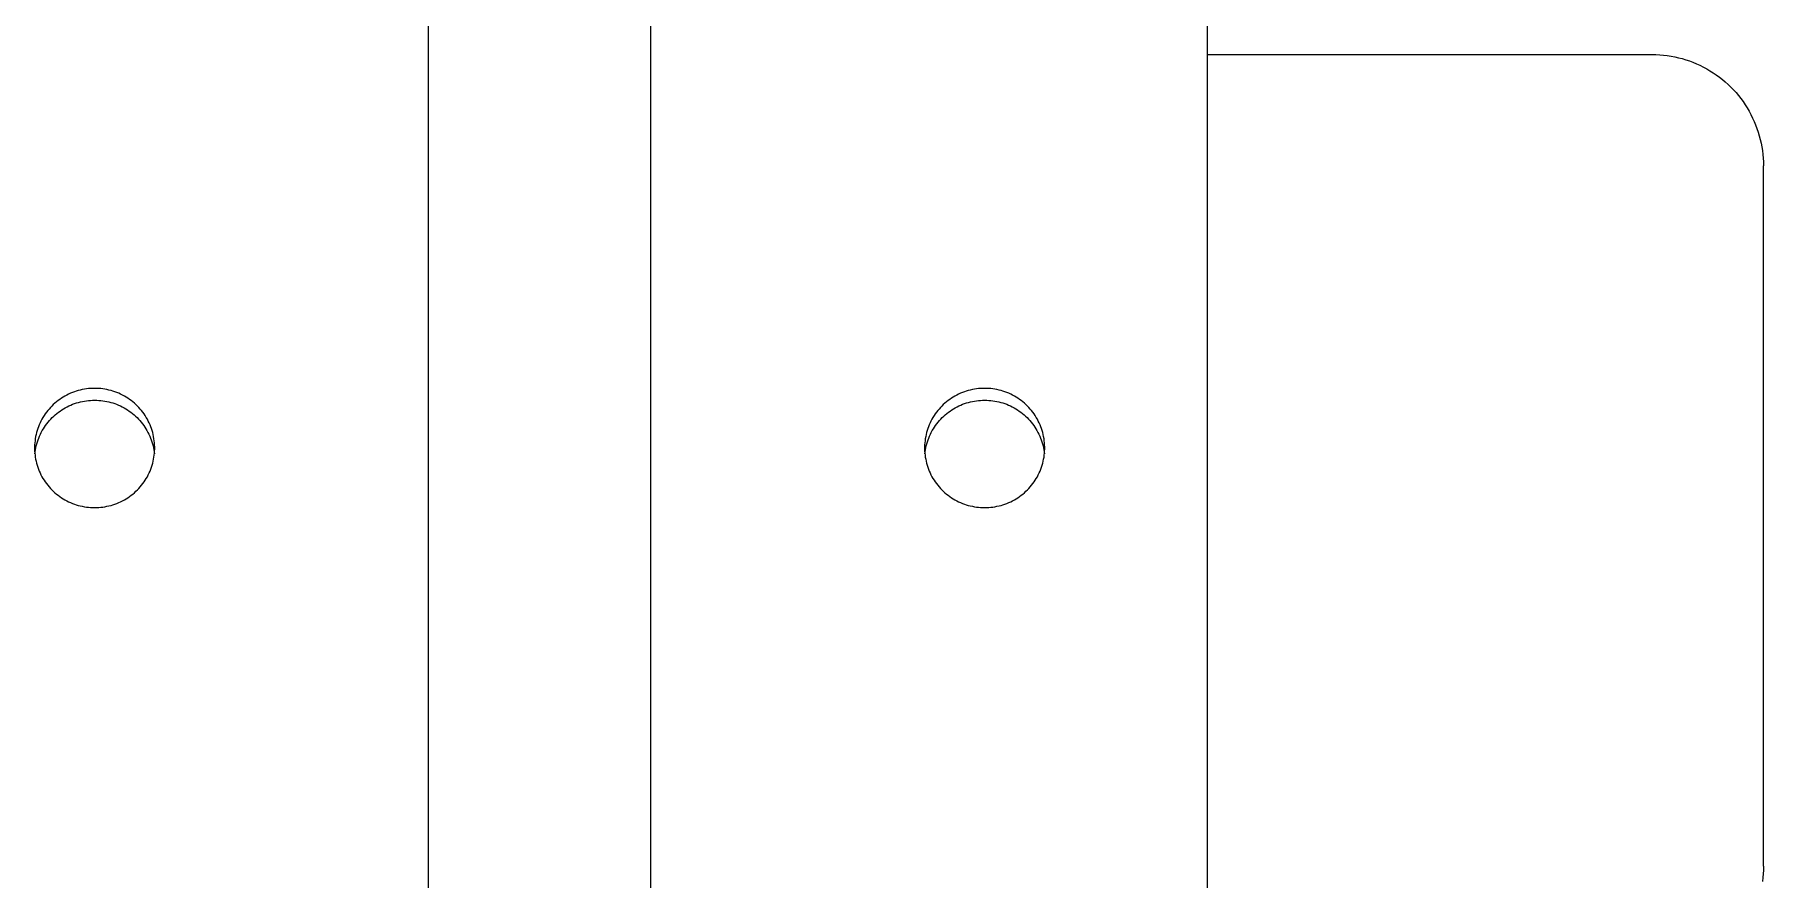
# Model space of a CAD drawing. Header units: millimetres. Extents: x -80 to 4518, y -398 to 2524.
# Drawn here: x 1619 to 1696.7, y 1583.4 to 1621.4 of the extents above; entities that cross this region are included whole.
import ezdxf

# ---------------------------------------------------------------- set-up
doc = ezdxf.new("R2010")
doc.units = ezdxf.units.MM
doc.layers.add('ZANO_R', color=7, linetype='Continuous', lineweight=0)

msp = doc.modelspace()

# ---------------------------------------------------------------- linework, layer by layer
at = {"layer": 'ZANO_R'}
for p, q in [((1671.676, 1779.187), (1671.676, 1421.527)), ((1636.676, 1455.86), (1636.676, 1710.12)), ((1646.676, 1455.86), (1646.676, 1710.12)), ((1671.676, 1620.482), (1691.676, 1620.482)), ((1691.676, 1620.482), (1691.847, 1620.479)), ((1691.847, 1620.479), (1692.017, 1620.47)), ((1692.017, 1620.47), (1692.187, 1620.456)), ((1692.187, 1620.456), (1692.357, 1620.435)), ((1692.357, 1620.435), (1692.525, 1620.409)), ((1692.525, 1620.409), (1692.693, 1620.377)), ((1692.693, 1620.377), (1692.86, 1620.34)), ((1692.86, 1620.34), (1693.025, 1620.296)), ((1693.025, 1620.296), (1693.188, 1620.248)), ((1693.188, 1620.248), (1693.35, 1620.193)), ((1693.35, 1620.193), (1693.51, 1620.133)), ((1693.51, 1620.133), (1693.668, 1620.068)), ((1693.668, 1620.068), (1693.823, 1619.997)), ((1693.823, 1619.997), (1693.976, 1619.921)), ((1693.976, 1619.921), (1694.126, 1619.84)), ((1694.126, 1619.84), (1694.274, 1619.754)), ((1694.274, 1619.754), (1694.418, 1619.663)), ((1694.418, 1619.663), (1694.559, 1619.567)), ((1694.559, 1619.567), (1694.697, 1619.466)), ((1694.697, 1619.466), (1694.831, 1619.36)), ((1694.831, 1619.36), (1694.962, 1619.25)), ((1694.962, 1619.25), (1695.089, 1619.136)), ((1695.089, 1619.136), (1695.211, 1619.017)), ((1695.211, 1619.017), (1695.33, 1618.895)), ((1695.33, 1618.895), (1695.444, 1618.768)), ((1695.444, 1618.768), (1695.554, 1618.637)), ((1695.554, 1618.637), (1695.66, 1618.503)), ((1695.66, 1618.503), (1695.761, 1618.365)), ((1695.761, 1618.365), (1695.857, 1618.224)), ((1695.857, 1618.224), (1695.948, 1618.08)), ((1695.948, 1618.08), (1696.034, 1617.932)), ((1696.034, 1617.932), (1696.115, 1617.782)), ((1696.115, 1617.782), (1696.191, 1617.629)), ((1696.191, 1617.629), (1696.262, 1617.474)), ((1696.262, 1617.474), (1696.327, 1617.316)), ((1696.327, 1617.316), (1696.387, 1617.156)), ((1696.387, 1617.156), (1696.442, 1616.994)), ((1696.442, 1616.994), (1696.49, 1616.831)), ((1696.49, 1616.831), (1696.534, 1616.666)), ((1696.534, 1616.666), (1696.571, 1616.499)), ((1696.571, 1616.499), (1696.603, 1616.331)), ((1696.603, 1616.331), (1696.629, 1616.163)), ((1696.629, 1616.163), (1696.65, 1615.993)), ((1696.65, 1615.993), (1696.664, 1615.823)), ((1696.664, 1615.823), (1696.673, 1615.653)), ((1696.673, 1615.653), (1696.676, 1615.482)), ((1696.676, 1587.73), (1696.676, 1615.482)), ((1620.677, 1605.295), (1620.591, 1605.26)), ((1620.764, 1605.327), (1620.677, 1605.295)), ((1620.852, 1605.357), (1620.764, 1605.327)), ((1620.941, 1605.383), (1620.852, 1605.357)), ((1621.031, 1605.406), (1620.941, 1605.383)), ((1621.122, 1605.426), (1621.031, 1605.406)), ((1621.213, 1605.443), (1621.122, 1605.426)), ((1621.305, 1605.457), (1621.213, 1605.443)), ((1621.398, 1605.467), (1621.305, 1605.457)), ((1621.49, 1605.474), (1621.398, 1605.467)), ((1621.583, 1605.478), (1621.49, 1605.474)), ((1621.676, 1605.479), (1621.583, 1605.478)), ((1621.769, 1605.478), (1621.676, 1605.479)), ((1621.862, 1605.474), (1621.769, 1605.478)), ((1621.954, 1605.467), (1621.862, 1605.474)), ((1622.047, 1605.457), (1621.954, 1605.467)), ((1622.138, 1605.443), (1622.047, 1605.457)), ((1622.23, 1605.426), (1622.138, 1605.443)), ((1622.321, 1605.406), (1622.23, 1605.426)), ((1622.411, 1605.383), (1622.321, 1605.406)), ((1622.5, 1605.357), (1622.411, 1605.383)), ((1622.588, 1605.327), (1622.5, 1605.357)), ((1622.675, 1605.295), (1622.588, 1605.327)), ((1622.761, 1605.26), (1622.675, 1605.295)), ((1660.677, 1605.295), (1660.591, 1605.26)), ((1660.764, 1605.327), (1660.677, 1605.295)), ((1660.852, 1605.357), (1660.764, 1605.327)), ((1660.941, 1605.383), (1660.852, 1605.357)), ((1661.031, 1605.406), (1660.941, 1605.383)), ((1661.122, 1605.426), (1661.031, 1605.406)), ((1661.213, 1605.443), (1661.122, 1605.426)), ((1661.305, 1605.457), (1661.213, 1605.443)), ((1661.398, 1605.467), (1661.305, 1605.457)), ((1661.49, 1605.474), (1661.398, 1605.467)), ((1661.583, 1605.478), (1661.49, 1605.474)), ((1661.676, 1605.479), (1661.583, 1605.478)), ((1661.769, 1605.478), (1661.676, 1605.479)), ((1661.862, 1605.474), (1661.769, 1605.478)), ((1661.954, 1605.467), (1661.862, 1605.474)), ((1662.047, 1605.457), (1661.954, 1605.467)), ((1662.138, 1605.443), (1662.047, 1605.457)), ((1662.23, 1605.426), (1662.138, 1605.443)), ((1662.321, 1605.406), (1662.23, 1605.426)), ((1662.411, 1605.383), (1662.321, 1605.406)), ((1662.5, 1605.357), (1662.411, 1605.383)), ((1662.588, 1605.327), (1662.5, 1605.357)), ((1662.675, 1605.295), (1662.588, 1605.327)), ((1662.761, 1605.26), (1662.675, 1605.295)), ((1619.626, 1604.551), (1619.566, 1604.48)), ((1619.687, 1604.62), (1619.626, 1604.551)), ((1619.752, 1604.687), (1619.687, 1604.62)), ((1619.818, 1604.752), (1619.752, 1604.687)), ((1619.887, 1604.815), (1619.818, 1604.752)), ((1619.958, 1604.875), (1619.887, 1604.815)), ((1620.031, 1604.932), (1619.958, 1604.875)), ((1620.106, 1604.987), (1620.031, 1604.932)), ((1620.182, 1605.04), (1620.106, 1604.987)), ((1620.121, 1604.459), (1620.197, 1604.511)), ((1620.261, 1605.089), (1620.182, 1605.04)), ((1620.197, 1604.511), (1620.275, 1604.56)), ((1620.341, 1605.136), (1620.261, 1605.089)), ((1620.275, 1604.56), (1620.354, 1604.606)), ((1620.423, 1605.18), (1620.341, 1605.136)), ((1620.354, 1604.606), (1620.435, 1604.649)), ((1620.506, 1605.221), (1620.423, 1605.18)), ((1620.435, 1604.649), (1620.518, 1604.69)), ((1620.591, 1605.26), (1620.506, 1605.221)), ((1620.518, 1604.69), (1620.602, 1604.728)), ((1620.602, 1604.728), (1620.687, 1604.763)), ((1620.687, 1604.763), (1620.773, 1604.795)), ((1620.773, 1604.795), (1620.86, 1604.824)), ((1620.86, 1604.824), (1620.949, 1604.85)), ((1620.949, 1604.85), (1621.038, 1604.873)), ((1621.038, 1604.873), (1621.128, 1604.893)), ((1621.128, 1604.893), (1621.218, 1604.91)), ((1621.218, 1604.91), (1621.309, 1604.923)), ((1621.309, 1604.923), (1621.4, 1604.934)), ((1621.4, 1604.934), (1621.492, 1604.941)), ((1621.492, 1604.941), (1621.584, 1604.946)), ((1621.584, 1604.946), (1621.676, 1604.947)), ((1621.676, 1604.947), (1621.768, 1604.946)), ((1621.768, 1604.946), (1621.86, 1604.941)), ((1621.86, 1604.941), (1621.951, 1604.934)), ((1621.951, 1604.934), (1622.043, 1604.923)), ((1622.043, 1604.923), (1622.134, 1604.91)), ((1622.134, 1604.91), (1622.224, 1604.893)), ((1622.224, 1604.893), (1622.314, 1604.873)), ((1622.314, 1604.873), (1622.403, 1604.85)), ((1622.403, 1604.85), (1622.491, 1604.824)), ((1622.491, 1604.824), (1622.579, 1604.795)), ((1622.579, 1604.795), (1622.665, 1604.763)), ((1622.665, 1604.763), (1622.75, 1604.728)), ((1622.75, 1604.728), (1622.834, 1604.69)), ((1622.845, 1605.221), (1622.761, 1605.26)), ((1622.834, 1604.69), (1622.916, 1604.649)), ((1622.929, 1605.18), (1622.845, 1605.221)), ((1622.916, 1604.649), (1622.997, 1604.606)), ((1623.011, 1605.136), (1622.929, 1605.18)), ((1622.997, 1604.606), (1623.077, 1604.56)), ((1623.091, 1605.089), (1623.011, 1605.136)), ((1623.077, 1604.56), (1623.155, 1604.511)), ((1623.169, 1605.04), (1623.091, 1605.089)), ((1623.155, 1604.511), (1623.231, 1604.459)), ((1623.246, 1604.987), (1623.169, 1605.04)), ((1623.321, 1604.932), (1623.246, 1604.987)), ((1623.394, 1604.875), (1623.321, 1604.932)), ((1623.465, 1604.815), (1623.394, 1604.875)), ((1623.533, 1604.752), (1623.465, 1604.815)), ((1623.6, 1604.687), (1623.533, 1604.752)), ((1623.664, 1604.62), (1623.6, 1604.687)), ((1623.726, 1604.551), (1623.664, 1604.62)), ((1623.786, 1604.48), (1623.726, 1604.551)), ((1659.626, 1604.551), (1659.566, 1604.48)), ((1659.687, 1604.62), (1659.626, 1604.551)), ((1659.752, 1604.687), (1659.687, 1604.62)), ((1659.818, 1604.752), (1659.752, 1604.687)), ((1659.887, 1604.815), (1659.818, 1604.752)), ((1659.958, 1604.875), (1659.887, 1604.815)), ((1660.031, 1604.932), (1659.958, 1604.875)), ((1660.106, 1604.987), (1660.031, 1604.932)), ((1660.182, 1605.04), (1660.106, 1604.987)), ((1660.121, 1604.459), (1660.197, 1604.511)), ((1660.261, 1605.089), (1660.182, 1605.04)), ((1660.197, 1604.511), (1660.275, 1604.56)), ((1660.341, 1605.136), (1660.261, 1605.089)), ((1660.275, 1604.56), (1660.354, 1604.606)), ((1660.423, 1605.18), (1660.341, 1605.136)), ((1660.354, 1604.606), (1660.435, 1604.649)), ((1660.506, 1605.221), (1660.423, 1605.18)), ((1660.435, 1604.649), (1660.518, 1604.69)), ((1660.591, 1605.26), (1660.506, 1605.221)), ((1660.518, 1604.69), (1660.602, 1604.728)), ((1660.602, 1604.728), (1660.687, 1604.763)), ((1660.687, 1604.763), (1660.773, 1604.795)), ((1660.773, 1604.795), (1660.86, 1604.824)), ((1660.86, 1604.824), (1660.949, 1604.85)), ((1660.949, 1604.85), (1661.038, 1604.873)), ((1661.038, 1604.873), (1661.128, 1604.893)), ((1661.128, 1604.893), (1661.218, 1604.91)), ((1661.218, 1604.91), (1661.309, 1604.923)), ((1661.309, 1604.923), (1661.4, 1604.934)), ((1661.4, 1604.934), (1661.492, 1604.941)), ((1661.492, 1604.941), (1661.584, 1604.946)), ((1661.584, 1604.946), (1661.676, 1604.947)), ((1661.676, 1604.947), (1661.768, 1604.946)), ((1661.768, 1604.946), (1661.86, 1604.941)), ((1661.86, 1604.941), (1661.951, 1604.934)), ((1661.951, 1604.934), (1662.043, 1604.923)), ((1662.043, 1604.923), (1662.134, 1604.91)), ((1662.134, 1604.91), (1662.224, 1604.893)), ((1662.224, 1604.893), (1662.314, 1604.873)), ((1662.314, 1604.873), (1662.403, 1604.85)), ((1662.403, 1604.85), (1662.491, 1604.824)), ((1662.491, 1604.824), (1662.579, 1604.795)), ((1662.579, 1604.795), (1662.665, 1604.763)), ((1662.665, 1604.763), (1662.75, 1604.728)), ((1662.75, 1604.728), (1662.834, 1604.69)), ((1662.845, 1605.221), (1662.761, 1605.26)), ((1662.834, 1604.69), (1662.916, 1604.649)), ((1662.929, 1605.18), (1662.845, 1605.221)), ((1662.916, 1604.649), (1662.997, 1604.606)), ((1663.011, 1605.136), (1662.929, 1605.18)), ((1662.997, 1604.606), (1663.077, 1604.56)), ((1663.091, 1605.089), (1663.011, 1605.136)), ((1663.077, 1604.56), (1663.155, 1604.511)), ((1663.169, 1605.04), (1663.091, 1605.089)), ((1663.155, 1604.511), (1663.231, 1604.459)), ((1663.246, 1604.987), (1663.169, 1605.04)), ((1663.321, 1604.932), (1663.246, 1604.987)), ((1663.394, 1604.875), (1663.321, 1604.932)), ((1663.465, 1604.815), (1663.394, 1604.875)), ((1663.533, 1604.752), (1663.465, 1604.815)), ((1663.6, 1604.687), (1663.533, 1604.752)), ((1663.664, 1604.62), (1663.6, 1604.687)), ((1663.726, 1604.551), (1663.664, 1604.62)), ((1663.786, 1604.48), (1663.726, 1604.551)), ((1619.152, 1603.757), (1619.12, 1603.67)), ((1619.186, 1603.843), (1619.152, 1603.757)), ((1619.224, 1603.928), (1619.186, 1603.843)), ((1619.264, 1604.012), (1619.224, 1603.928)), ((1619.308, 1604.094), (1619.264, 1604.012)), ((1619.354, 1604.175), (1619.308, 1604.094)), ((1619.403, 1604.254), (1619.354, 1604.175)), ((1619.37, 1603.66), (1619.419, 1603.738)), ((1619.455, 1604.331), (1619.403, 1604.254)), ((1619.419, 1603.738), (1619.471, 1603.814)), ((1619.509, 1604.406), (1619.455, 1604.331)), ((1619.471, 1603.814), (1619.526, 1603.888)), ((1619.566, 1604.48), (1619.509, 1604.406)), ((1619.526, 1603.888), (1619.583, 1603.96)), ((1619.583, 1603.96), (1619.642, 1604.03)), ((1619.642, 1604.03), (1619.704, 1604.098)), ((1619.704, 1604.098), (1619.768, 1604.164)), ((1619.768, 1604.164), (1619.835, 1604.228)), ((1619.835, 1604.228), (1619.903, 1604.29)), ((1619.903, 1604.29), (1619.974, 1604.349)), ((1619.974, 1604.349), (1620.046, 1604.405)), ((1620.046, 1604.405), (1620.121, 1604.459)), ((1623.231, 1604.459), (1623.306, 1604.405)), ((1623.306, 1604.405), (1623.378, 1604.349)), ((1623.378, 1604.349), (1623.449, 1604.29)), ((1623.449, 1604.29), (1623.517, 1604.228)), ((1623.517, 1604.228), (1623.583, 1604.164)), ((1623.583, 1604.164), (1623.648, 1604.098)), ((1623.648, 1604.098), (1623.709, 1604.03)), ((1623.709, 1604.03), (1623.769, 1603.96)), ((1623.769, 1603.96), (1623.826, 1603.888)), ((1623.843, 1604.406), (1623.786, 1604.48)), ((1623.826, 1603.888), (1623.88, 1603.814)), ((1623.897, 1604.331), (1623.843, 1604.406)), ((1623.88, 1603.814), (1623.932, 1603.738)), ((1623.949, 1604.254), (1623.897, 1604.331)), ((1623.932, 1603.738), (1623.982, 1603.66)), ((1623.998, 1604.175), (1623.949, 1604.254)), ((1624.044, 1604.094), (1623.998, 1604.175)), ((1624.087, 1604.012), (1624.044, 1604.094)), ((1624.128, 1603.928), (1624.087, 1604.012)), ((1624.165, 1603.843), (1624.128, 1603.928)), ((1624.2, 1603.757), (1624.165, 1603.843)), ((1624.232, 1603.67), (1624.2, 1603.757)), ((1659.152, 1603.757), (1659.12, 1603.67)), ((1659.186, 1603.843), (1659.152, 1603.757)), ((1659.224, 1603.928), (1659.186, 1603.843)), ((1659.264, 1604.012), (1659.224, 1603.928)), ((1659.308, 1604.094), (1659.264, 1604.012)), ((1659.354, 1604.175), (1659.308, 1604.094)), ((1659.403, 1604.254), (1659.354, 1604.175)), ((1659.37, 1603.66), (1659.419, 1603.738)), ((1659.455, 1604.331), (1659.403, 1604.254)), ((1659.419, 1603.738), (1659.471, 1603.814)), ((1659.509, 1604.406), (1659.455, 1604.331)), ((1659.471, 1603.814), (1659.526, 1603.888)), ((1659.566, 1604.48), (1659.509, 1604.406)), ((1659.526, 1603.888), (1659.583, 1603.96)), ((1659.583, 1603.96), (1659.642, 1604.03)), ((1659.642, 1604.03), (1659.704, 1604.098)), ((1659.704, 1604.098), (1659.768, 1604.164)), ((1659.768, 1604.164), (1659.835, 1604.228)), ((1659.835, 1604.228), (1659.903, 1604.29)), ((1659.903, 1604.29), (1659.974, 1604.349)), ((1659.974, 1604.349), (1660.046, 1604.405)), ((1660.046, 1604.405), (1660.121, 1604.459)), ((1663.231, 1604.459), (1663.306, 1604.405)), ((1663.306, 1604.405), (1663.378, 1604.349)), ((1663.378, 1604.349), (1663.449, 1604.29)), ((1663.449, 1604.29), (1663.517, 1604.228)), ((1663.517, 1604.228), (1663.583, 1604.164)), ((1663.583, 1604.164), (1663.648, 1604.098)), ((1663.648, 1604.098), (1663.709, 1604.03)), ((1663.709, 1604.03), (1663.769, 1603.96)), ((1663.769, 1603.96), (1663.826, 1603.888)), ((1663.843, 1604.406), (1663.786, 1604.48)), ((1663.826, 1603.888), (1663.88, 1603.814)), ((1663.897, 1604.331), (1663.843, 1604.406)), ((1663.88, 1603.814), (1663.932, 1603.738)), ((1663.949, 1604.254), (1663.897, 1604.331)), ((1663.932, 1603.738), (1663.982, 1603.66)), ((1663.998, 1604.175), (1663.949, 1604.254)), ((1664.044, 1604.094), (1663.998, 1604.175)), ((1664.087, 1604.012), (1664.044, 1604.094)), ((1664.128, 1603.928), (1664.087, 1604.012)), ((1664.165, 1603.843), (1664.128, 1603.928)), ((1664.2, 1603.757), (1664.165, 1603.843)), ((1664.232, 1603.67), (1664.2, 1603.757)), ((1618.986, 1603.035), (1618.979, 1602.942)), ((1618.996, 1603.127), (1618.986, 1603.035)), ((1619.008, 1603.219), (1618.996, 1603.127)), ((1619.025, 1603.311), (1619.008, 1603.219)), ((1619.044, 1603.402), (1619.025, 1603.311)), ((1619.066, 1603.492), (1619.044, 1603.402)), ((1619.053, 1602.899), (1619.076, 1602.988)), ((1619.092, 1603.581), (1619.066, 1603.492)), ((1619.076, 1602.988), (1619.103, 1603.076)), ((1619.12, 1603.67), (1619.092, 1603.581)), ((1619.103, 1603.076), (1619.132, 1603.163)), ((1619.132, 1603.163), (1619.165, 1603.249)), ((1619.165, 1603.249), (1619.2, 1603.334)), ((1619.2, 1603.334), (1619.238, 1603.418)), ((1619.238, 1603.418), (1619.279, 1603.5)), ((1619.279, 1603.5), (1619.323, 1603.581)), ((1619.323, 1603.581), (1619.37, 1603.66)), ((1623.982, 1603.66), (1624.028, 1603.581)), ((1624.028, 1603.581), (1624.072, 1603.5)), ((1624.072, 1603.5), (1624.113, 1603.418)), ((1624.113, 1603.418), (1624.152, 1603.334)), ((1624.152, 1603.334), (1624.187, 1603.249)), ((1624.187, 1603.249), (1624.22, 1603.163)), ((1624.22, 1603.163), (1624.249, 1603.076)), ((1624.26, 1603.581), (1624.232, 1603.67)), ((1624.249, 1603.076), (1624.276, 1602.988)), ((1624.286, 1603.492), (1624.26, 1603.581)), ((1624.276, 1602.988), (1624.299, 1602.899)), ((1624.308, 1603.402), (1624.286, 1603.492)), ((1624.327, 1603.311), (1624.308, 1603.402)), ((1624.343, 1603.219), (1624.327, 1603.311)), ((1624.356, 1603.127), (1624.343, 1603.219)), ((1624.366, 1603.035), (1624.356, 1603.127)), ((1624.372, 1602.942), (1624.366, 1603.035)), ((1658.986, 1603.035), (1658.979, 1602.942)), ((1658.996, 1603.127), (1658.986, 1603.035)), ((1659.008, 1603.219), (1658.996, 1603.127)), ((1659.025, 1603.311), (1659.008, 1603.219)), ((1659.044, 1603.402), (1659.025, 1603.311)), ((1659.066, 1603.492), (1659.044, 1603.402)), ((1659.053, 1602.899), (1659.076, 1602.988)), ((1659.092, 1603.581), (1659.066, 1603.492)), ((1659.076, 1602.988), (1659.103, 1603.076)), ((1659.12, 1603.67), (1659.092, 1603.581)), ((1659.103, 1603.076), (1659.132, 1603.163)), ((1659.132, 1603.163), (1659.165, 1603.249)), ((1659.165, 1603.249), (1659.2, 1603.334)), ((1659.2, 1603.334), (1659.238, 1603.418)), ((1659.238, 1603.418), (1659.279, 1603.5)), ((1659.279, 1603.5), (1659.323, 1603.581)), ((1659.323, 1603.581), (1659.37, 1603.66)), ((1663.982, 1603.66), (1664.028, 1603.581)), ((1664.028, 1603.581), (1664.072, 1603.5)), ((1664.072, 1603.5), (1664.113, 1603.418)), ((1664.113, 1603.418), (1664.152, 1603.334)), ((1664.152, 1603.334), (1664.187, 1603.249)), ((1664.187, 1603.249), (1664.22, 1603.163)), ((1664.22, 1603.163), (1664.249, 1603.076)), ((1664.26, 1603.581), (1664.232, 1603.67)), ((1664.249, 1603.076), (1664.276, 1602.988)), ((1664.286, 1603.492), (1664.26, 1603.581)), ((1664.276, 1602.988), (1664.299, 1602.899)), ((1664.308, 1603.402), (1664.286, 1603.492)), ((1664.327, 1603.311), (1664.308, 1603.402)), ((1664.343, 1603.219), (1664.327, 1603.311)), ((1664.356, 1603.127), (1664.343, 1603.219)), ((1664.366, 1603.035), (1664.356, 1603.127)), ((1664.372, 1602.942), (1664.366, 1603.035)), ((1618.979, 1602.942), (1618.976, 1602.849)), ((1618.976, 1602.849), (1618.976, 1602.757)), ((1618.976, 1602.757), (1618.979, 1602.664)), ((1618.979, 1602.664), (1618.986, 1602.571)), ((1618.986, 1602.571), (1618.996, 1602.479)), ((1618.989, 1602.537), (1619, 1602.628)), ((1618.996, 1602.479), (1619.008, 1602.387)), ((1619, 1602.628), (1619.015, 1602.719)), ((1619.008, 1602.387), (1619.025, 1602.295)), ((1619.015, 1602.719), (1619.032, 1602.81)), ((1619.025, 1602.295), (1619.044, 1602.204)), ((1619.032, 1602.81), (1619.053, 1602.899)), ((1619.044, 1602.204), (1619.066, 1602.114)), ((1624.286, 1602.114), (1624.308, 1602.204)), ((1624.299, 1602.899), (1624.32, 1602.81)), ((1624.308, 1602.204), (1624.327, 1602.295)), ((1624.32, 1602.81), (1624.337, 1602.719)), ((1624.327, 1602.295), (1624.343, 1602.387)), ((1624.337, 1602.719), (1624.351, 1602.628)), ((1624.343, 1602.387), (1624.356, 1602.479)), ((1624.351, 1602.628), (1624.363, 1602.537)), ((1624.356, 1602.479), (1624.366, 1602.571)), ((1624.366, 1602.571), (1624.372, 1602.664)), ((1624.375, 1602.849), (1624.372, 1602.942)), ((1624.372, 1602.664), (1624.375, 1602.757)), ((1624.375, 1602.757), (1624.375, 1602.849)), ((1658.979, 1602.942), (1658.976, 1602.849)), ((1658.976, 1602.849), (1658.976, 1602.757)), ((1658.976, 1602.757), (1658.979, 1602.664)), ((1658.979, 1602.664), (1658.986, 1602.571)), ((1658.986, 1602.571), (1658.996, 1602.479)), ((1658.989, 1602.537), (1659, 1602.628)), ((1658.996, 1602.479), (1659.008, 1602.387)), ((1659, 1602.628), (1659.015, 1602.719)), ((1659.008, 1602.387), (1659.025, 1602.295)), ((1659.015, 1602.719), (1659.032, 1602.81)), ((1659.025, 1602.295), (1659.044, 1602.204)), ((1659.032, 1602.81), (1659.053, 1602.899)), ((1659.044, 1602.204), (1659.066, 1602.114)), ((1664.286, 1602.114), (1664.308, 1602.204)), ((1664.299, 1602.899), (1664.32, 1602.81)), ((1664.308, 1602.204), (1664.327, 1602.295)), ((1664.32, 1602.81), (1664.337, 1602.719)), ((1664.327, 1602.295), (1664.343, 1602.387)), ((1664.337, 1602.719), (1664.351, 1602.628)), ((1664.343, 1602.387), (1664.356, 1602.479)), ((1664.351, 1602.628), (1664.363, 1602.537)), ((1664.356, 1602.479), (1664.366, 1602.571)), ((1664.366, 1602.571), (1664.372, 1602.664)), ((1664.375, 1602.849), (1664.372, 1602.942)), ((1664.372, 1602.664), (1664.375, 1602.757)), ((1664.375, 1602.757), (1664.375, 1602.849)), ((1619.066, 1602.114), (1619.092, 1602.025)), ((1619.092, 1602.025), (1619.12, 1601.936)), ((1619.12, 1601.936), (1619.152, 1601.849)), ((1619.152, 1601.849), (1619.186, 1601.763)), ((1619.186, 1601.763), (1619.224, 1601.678)), ((1619.224, 1601.678), (1619.264, 1601.594)), ((1619.264, 1601.594), (1619.308, 1601.512)), ((1619.308, 1601.512), (1619.354, 1601.431)), ((1619.354, 1601.431), (1619.403, 1601.352)), ((1623.949, 1601.352), (1623.998, 1601.431)), ((1623.998, 1601.431), (1624.044, 1601.512)), ((1624.044, 1601.512), (1624.087, 1601.594)), ((1624.087, 1601.594), (1624.128, 1601.678)), ((1624.128, 1601.678), (1624.165, 1601.763)), ((1624.165, 1601.763), (1624.2, 1601.849)), ((1624.2, 1601.849), (1624.232, 1601.936)), ((1624.232, 1601.936), (1624.26, 1602.025)), ((1624.26, 1602.025), (1624.286, 1602.114)), ((1659.066, 1602.114), (1659.092, 1602.025)), ((1659.092, 1602.025), (1659.12, 1601.936)), ((1659.12, 1601.936), (1659.152, 1601.849)), ((1659.152, 1601.849), (1659.186, 1601.763)), ((1659.186, 1601.763), (1659.224, 1601.678)), ((1659.224, 1601.678), (1659.264, 1601.594)), ((1659.264, 1601.594), (1659.308, 1601.512)), ((1659.308, 1601.512), (1659.354, 1601.431)), ((1659.354, 1601.431), (1659.403, 1601.352)), ((1663.949, 1601.352), (1663.998, 1601.431)), ((1663.998, 1601.431), (1664.044, 1601.512)), ((1664.044, 1601.512), (1664.087, 1601.594)), ((1664.087, 1601.594), (1664.128, 1601.678)), ((1664.128, 1601.678), (1664.165, 1601.763)), ((1664.165, 1601.763), (1664.2, 1601.849)), ((1664.2, 1601.849), (1664.232, 1601.936)), ((1664.232, 1601.936), (1664.26, 1602.025)), ((1664.26, 1602.025), (1664.286, 1602.114)), ((1619.403, 1601.352), (1619.455, 1601.275)), ((1619.455, 1601.275), (1619.509, 1601.2)), ((1619.509, 1601.2), (1619.566, 1601.126)), ((1619.566, 1601.126), (1619.626, 1601.055)), ((1619.626, 1601.055), (1619.687, 1600.986)), ((1619.687, 1600.986), (1619.752, 1600.919)), ((1619.752, 1600.919), (1619.818, 1600.854)), ((1619.818, 1600.854), (1619.887, 1600.791)), ((1619.887, 1600.791), (1619.958, 1600.731)), ((1619.958, 1600.731), (1620.031, 1600.674)), ((1620.031, 1600.674), (1620.106, 1600.619)), ((1620.106, 1600.619), (1620.182, 1600.566)), ((1623.169, 1600.566), (1623.246, 1600.619)), ((1623.246, 1600.619), (1623.321, 1600.674)), ((1623.321, 1600.674), (1623.394, 1600.731)), ((1623.394, 1600.731), (1623.465, 1600.791)), ((1623.465, 1600.791), (1623.533, 1600.854)), ((1623.533, 1600.854), (1623.6, 1600.919)), ((1623.6, 1600.919), (1623.664, 1600.986)), ((1623.664, 1600.986), (1623.726, 1601.055)), ((1623.726, 1601.055), (1623.786, 1601.126)), ((1623.786, 1601.126), (1623.843, 1601.2)), ((1623.843, 1601.2), (1623.897, 1601.275)), ((1623.897, 1601.275), (1623.949, 1601.352)), ((1659.403, 1601.352), (1659.455, 1601.275)), ((1659.455, 1601.275), (1659.509, 1601.2)), ((1659.509, 1601.2), (1659.566, 1601.126)), ((1659.566, 1601.126), (1659.626, 1601.055)), ((1659.626, 1601.055), (1659.687, 1600.986)), ((1659.687, 1600.986), (1659.752, 1600.919)), ((1659.752, 1600.919), (1659.818, 1600.854)), ((1659.818, 1600.854), (1659.887, 1600.791)), ((1659.887, 1600.791), (1659.958, 1600.731)), ((1659.958, 1600.731), (1660.031, 1600.674)), ((1660.031, 1600.674), (1660.106, 1600.619)), ((1660.106, 1600.619), (1660.182, 1600.566)), ((1663.169, 1600.566), (1663.246, 1600.619)), ((1663.246, 1600.619), (1663.321, 1600.674)), ((1663.321, 1600.674), (1663.394, 1600.731)), ((1663.394, 1600.731), (1663.465, 1600.791)), ((1663.465, 1600.791), (1663.533, 1600.854)), ((1663.533, 1600.854), (1663.6, 1600.919)), ((1663.6, 1600.919), (1663.664, 1600.986)), ((1663.664, 1600.986), (1663.726, 1601.055)), ((1663.726, 1601.055), (1663.786, 1601.126)), ((1663.786, 1601.126), (1663.843, 1601.2)), ((1663.843, 1601.2), (1663.897, 1601.275)), ((1663.897, 1601.275), (1663.949, 1601.352)), ((1620.182, 1600.566), (1620.261, 1600.517)), ((1620.261, 1600.517), (1620.341, 1600.47)), ((1620.341, 1600.47), (1620.423, 1600.426)), ((1620.423, 1600.426), (1620.506, 1600.385)), ((1620.506, 1600.385), (1620.591, 1600.346)), ((1620.591, 1600.346), (1620.677, 1600.311)), ((1620.677, 1600.311), (1620.764, 1600.279)), ((1620.764, 1600.279), (1620.852, 1600.249)), ((1620.852, 1600.249), (1620.941, 1600.223)), ((1620.941, 1600.223), (1621.031, 1600.2)), ((1621.031, 1600.2), (1621.122, 1600.18)), ((1621.122, 1600.18), (1621.213, 1600.163)), ((1621.213, 1600.163), (1621.305, 1600.149)), ((1621.305, 1600.149), (1621.398, 1600.139)), ((1621.398, 1600.139), (1621.49, 1600.132)), ((1621.49, 1600.132), (1621.583, 1600.128)), ((1621.583, 1600.128), (1621.676, 1600.127)), ((1621.676, 1600.127), (1621.769, 1600.128)), ((1621.769, 1600.128), (1621.862, 1600.132)), ((1621.862, 1600.132), (1621.954, 1600.139)), ((1621.954, 1600.139), (1622.047, 1600.149)), ((1622.047, 1600.149), (1622.138, 1600.163)), ((1622.138, 1600.163), (1622.23, 1600.18)), ((1622.23, 1600.18), (1622.321, 1600.2)), ((1622.321, 1600.2), (1622.411, 1600.223)), ((1622.411, 1600.223), (1622.5, 1600.249)), ((1622.5, 1600.249), (1622.588, 1600.279)), ((1622.588, 1600.279), (1622.675, 1600.311)), ((1622.675, 1600.311), (1622.761, 1600.346)), ((1622.761, 1600.346), (1622.845, 1600.385)), ((1622.845, 1600.385), (1622.929, 1600.426)), ((1622.929, 1600.426), (1623.011, 1600.47)), ((1623.011, 1600.47), (1623.091, 1600.517)), ((1623.091, 1600.517), (1623.169, 1600.566)), ((1660.182, 1600.566), (1660.261, 1600.517)), ((1660.261, 1600.517), (1660.341, 1600.47)), ((1660.341, 1600.47), (1660.423, 1600.426)), ((1660.423, 1600.426), (1660.506, 1600.385)), ((1660.506, 1600.385), (1660.591, 1600.346)), ((1660.591, 1600.346), (1660.677, 1600.311)), ((1660.677, 1600.311), (1660.764, 1600.279)), ((1660.764, 1600.279), (1660.852, 1600.249)), ((1660.852, 1600.249), (1660.941, 1600.223)), ((1660.941, 1600.223), (1661.031, 1600.2)), ((1661.031, 1600.2), (1661.122, 1600.18)), ((1661.122, 1600.18), (1661.213, 1600.163)), ((1661.213, 1600.163), (1661.305, 1600.149)), ((1661.305, 1600.149), (1661.398, 1600.139)), ((1661.398, 1600.139), (1661.49, 1600.132)), ((1661.49, 1600.132), (1661.583, 1600.128)), ((1661.583, 1600.128), (1661.676, 1600.127)), ((1661.676, 1600.127), (1661.769, 1600.128)), ((1661.769, 1600.128), (1661.862, 1600.132)), ((1661.862, 1600.132), (1661.954, 1600.139)), ((1661.954, 1600.139), (1662.047, 1600.149)), ((1662.047, 1600.149), (1662.138, 1600.163)), ((1662.138, 1600.163), (1662.23, 1600.18)), ((1662.23, 1600.18), (1662.321, 1600.2)), ((1662.321, 1600.2), (1662.411, 1600.223)), ((1662.411, 1600.223), (1662.5, 1600.249)), ((1662.5, 1600.249), (1662.588, 1600.279)), ((1662.588, 1600.279), (1662.675, 1600.311)), ((1662.675, 1600.311), (1662.761, 1600.346)), ((1662.761, 1600.346), (1662.845, 1600.385)), ((1662.845, 1600.385), (1662.929, 1600.426)), ((1662.929, 1600.426), (1663.011, 1600.47)), ((1663.011, 1600.47), (1663.091, 1600.517)), ((1663.091, 1600.517), (1663.169, 1600.566)), ((1696.676, 1584.007), (1696.676, 1587.73)), ((1696.664, 1583.666), (1696.65, 1583.496)), ((1696.673, 1583.836), (1696.664, 1583.666)), ((1696.676, 1584.007), (1696.673, 1583.836)), ((1696.65, 1583.496), (1696.629, 1583.326))]:
    msp.add_line(p, q, dxfattribs=at)

doc.saveas('drawing.dxf')
